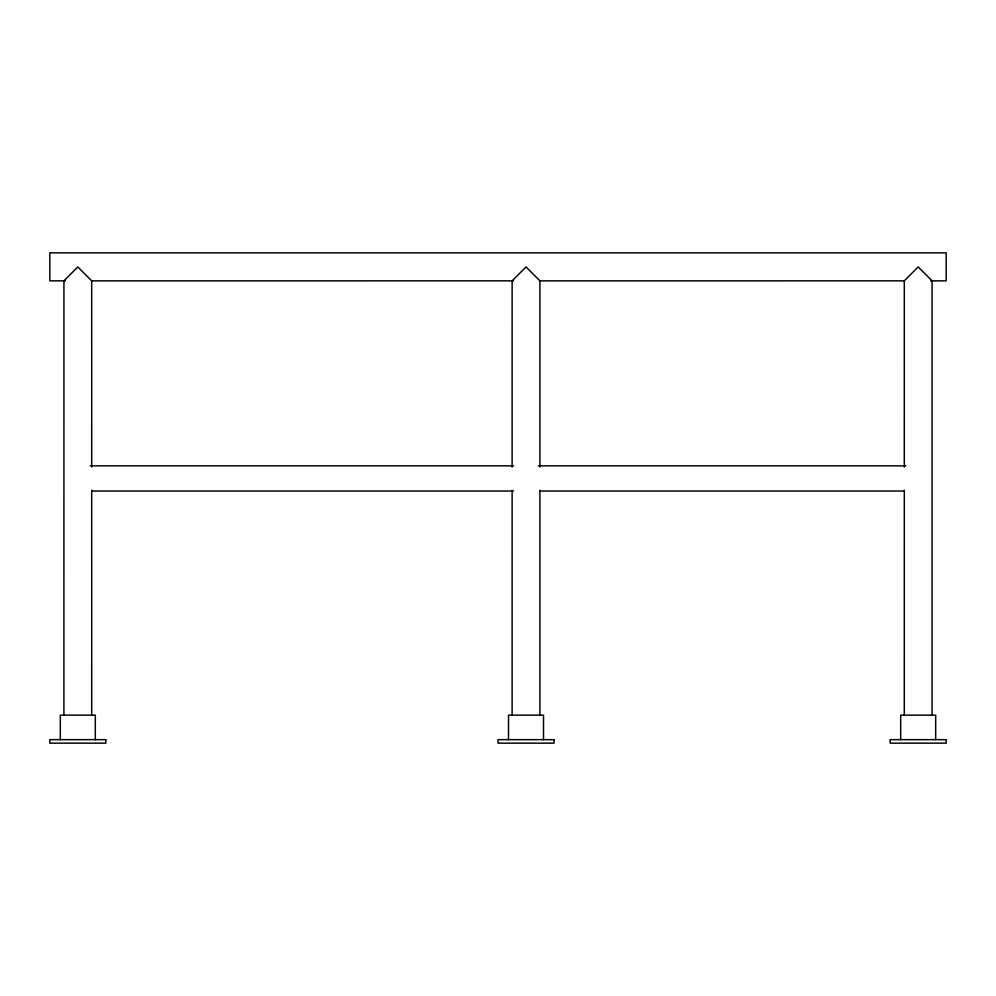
<?xml version="1.0" encoding="UTF-8"?>
<svg xmlns="http://www.w3.org/2000/svg" width="996" height="996" viewBox="0 0 996 996"><rect width="100%" height="100%" fill="white"/><g stroke="black" fill="none" stroke-linecap="round" stroke-linejoin="round"><path stroke-width="1.49" d="M65.363 280.847L49.8 280.86L49.8 252.847L946.2 252.847L946.2 280.86L930.638 280.847M91.819 280.86L513.562 280.847M540.019 280.86L904.181 280.847M90.263 465.829L513.562 465.829M538.463 465.829L905.738 465.829M91.819 491.04L513.562 491.04M540.019 491.04L904.181 491.04M935.692 739.655L935.692 715.14L900.683 715.14L900.683 739.655M932.082 715.228L932.069 280.822L918.188 266.94L904.306 280.822L904.293 467M904.306 490.269L904.293 715.228M543.517 739.655L543.517 715.14L508.508 715.14L508.508 739.655M539.907 467L539.894 280.822L526.013 266.94L512.131 280.822L512.118 467M539.894 490.269L539.907 715.228M512.131 490.269L512.118 715.228M95.317 739.655L95.317 715.14L60.308 715.14L60.308 739.655M91.707 467L91.694 280.822L77.812 266.94L63.931 280.822L63.918 715.228M91.694 490.269L91.707 715.228M105.825 739.655L49.8 739.655L49.8 743.153L105.825 743.153L105.825 739.655M554.025 739.655L498 739.655L498 743.153L554.025 743.153L554.025 739.655M946.2 739.655L890.175 739.655L890.175 743.153L946.2 743.153L946.2 739.655"/></g></svg>
